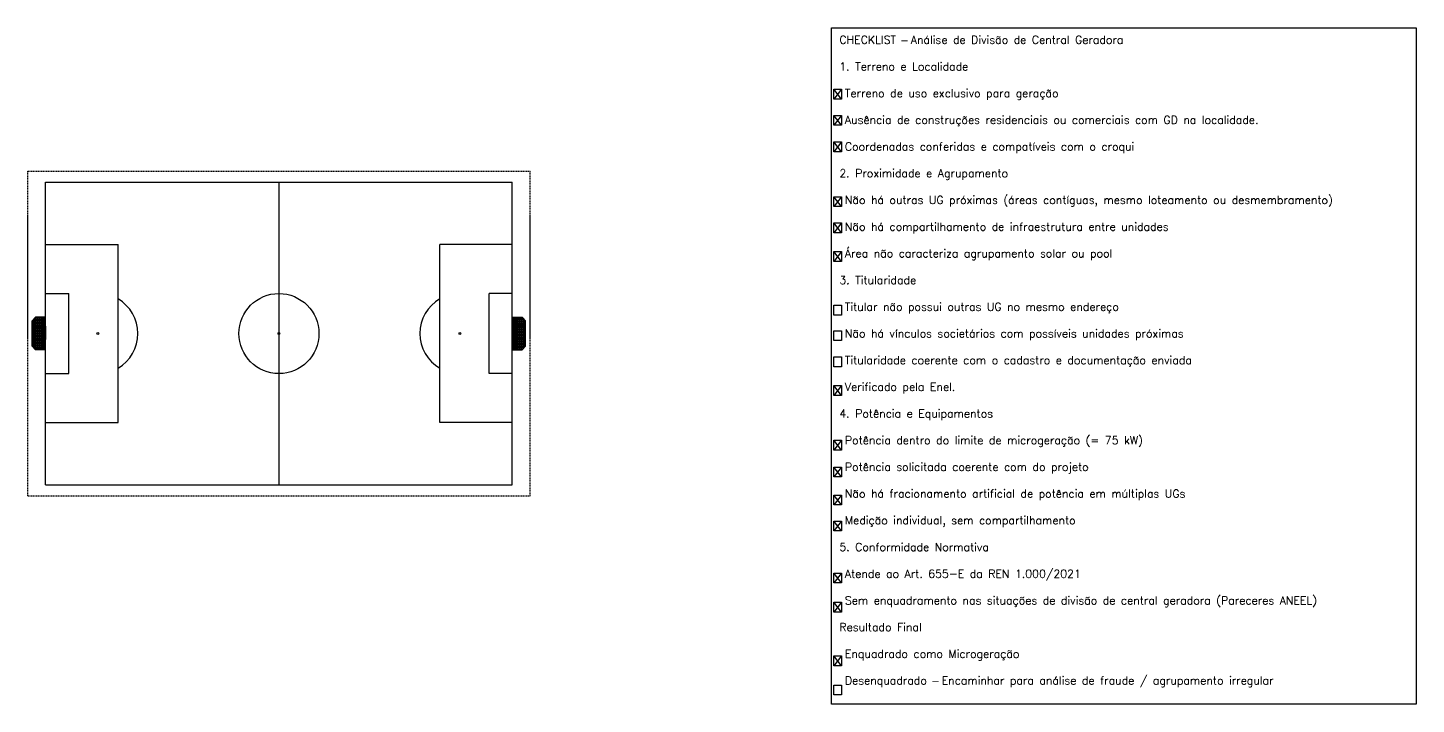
# Model space of a CAD drawing. Header units: millimetres. Extents: x 834033 to 836936, y 7531751 to 7534076.
# Drawn here: x 835036.6 to 835349, y 7532679.4 to 7532831.5 of the extents above; entities that cross this region are included whole.
import ezdxf

# ---------------------------------------------------------------- set-up
doc = ezdxf.new("R2010")
doc.units = ezdxf.units.MM
doc.linetypes.add('TRAZOS2', pattern=[0.375, 0.25, -0.125])
doc.layers.add('A_EUIPAMENTOS', color=2, linetype='Continuous')
doc.styles.add('ROMANS', font='ROMANS.shx', dxfattribs={"height": 1.8})

# ---------------------------------------------------------------- blocks, each defined once
blk = doc.blocks.new('campo_futebol')
at = {"linetype": 'TRAZOS2'}
for p, q in [((-56.67, -36.4), (-56.67, 36.6)), ((-56.67, 36.6), (56.33, 36.6)), ((56.33, -36.4), (56.33, 36.6)), ((-56.67, -36.4), (56.33, -36.4))]:
    blk.add_line(p, q, dxfattribs=at)
at = {"linetype": 'ByBlock'}
for p, q in [((-52.67, 34.1), (52.33, 34.1)), ((-52.67, -33.9), (-52.67, 34.1)), ((52.33, -33.9), (52.33, 34.1)), ((-52.67, 20.1), (-36.37, 20.1)), ((-36.37, -19.9), (-36.37, 20.1)), ((52.33, 20.1), (36.03, 20.1)), ((36.03, -19.9), (36.03, 20.1)), ((-52.67, 9.1), (-47.47, 9.1)), ((-47.47, -8.9), (-47.47, 9.1)), ((47.13, -8.9), (47.13, 9.1)), ((52.33, 9.1), (47.13, 9.1)), ((-55.47, -2.97), (-55.47, 3.17)), ((-55.4, 3.25), (-52.67, 3.25)), ((-55.2, 3.46), (-55.2, -3.27)), ((-52.67, 3.55), (-55.13, 3.55)), ((-54.93, -3.56), (-54.93, 3.76)), ((-54.66, 3.76), (-54.66, -3.56)), ((-54.39, -3.56), (-54.39, 3.76)), ((-54.12, 3.76), (-54.12, -3.56)), ((-53.85, -3.56), (-53.85, 3.76)), ((-53.58, 3.76), (-53.58, -3.56)), ((-53.31, -3.56), (-53.31, 3.76)), ((-53.04, 3.76), (-53.04, -3.56)), ((-52.77, 1.45), (-52.77, 3.76)), ((52.33, 3.55), (54.78, 3.55)), ((55.05, 3.25), (52.33, 3.25)), ((52.43, 1.45), (52.43, 3.76)), ((52.7, 3.76), (52.7, -3.56)), ((52.97, -3.56), (52.97, 3.76)), ((53.24, 3.76), (53.24, -3.56)), ((53.51, -3.56), (53.51, 3.76)), ((53.78, 3.76), (53.78, -3.56)), ((54.05, -3.56), (54.05, 3.76)), ((54.32, 3.76), (54.32, -3.56)), ((54.59, -3.56), (54.59, 3.76)), ((54.86, 3.46), (54.86, -3.27)), ((55.13, -2.97), (55.13, 3.17)), ((-52.67, 2.95), (-55.67, 2.95)), ((-55.67, -2.75), (-55.67, 2.95)), ((-55.67, 2.65), (-52.67, 2.65)), ((-52.67, 2.35), (-55.67, 2.35)), ((-55.67, 2.05), (-52.67, 2.05)), ((-55.67, 1.75), (-52.67, 1.75)), ((-55.67, 1.45), (-52.67, 1.45)), ((-52.67, 1.15), (-55.67, 1.15)), ((-55.67, 0.85), (-52.67, 0.85)), ((-52.67, 0.55), (-55.67, 0.55)), ((-55.67, 0.25), (-52.67, 0.25)), ((-52.77, 1.75), (-52.67, 1.75)), ((-52.77, 1.15), (-52.77, 1.45)), ((-52.67, 1.45), (-52.77, 1.45)), ((-52.77, 0.85), (-52.77, 1.15)), ((-52.67, 1.15), (-52.77, 1.15)), ((-52.77, 0.55), (-52.77, 0.85)), ((-52.67, 0.85), (-52.77, 0.85)), ((-52.77, 0.25), (-52.77, 0.55)), ((-52.67, 0.55), (-52.77, 0.55)), ((-52.77, -0.05), (-52.77, 0.25)), ((-52.67, 0.25), (-52.77, 0.25)), ((-52.67, 1.75), (-52.67, 1.45)), ((-52.67, 1.45), (-52.67, 1.15)), ((-52.67, 1.15), (-52.67, 0.85)), ((-52.67, 0.85), (-52.67, 0.55)), ((-52.67, 0.55), (-52.67, 0.25)), ((-52.67, 0.25), (-52.67, -0.05)), ((52.33, 2.95), (55.33, 2.95)), ((55.33, 2.65), (52.33, 2.65)), ((52.33, 2.35), (55.33, 2.35)), ((55.33, 2.05), (52.33, 2.05)), ((52.43, 1.75), (52.33, 1.75)), ((52.33, 1.75), (52.33, 1.45)), ((55.33, 1.75), (52.33, 1.75)), ((52.33, 1.45), (52.43, 1.45)), ((52.33, 1.45), (52.33, 1.15)), ((55.33, 1.45), (52.33, 1.45)), ((52.33, 1.15), (52.43, 1.15)), ((52.33, 1.15), (52.33, 0.85)), ((52.33, 1.15), (55.33, 1.15)), ((52.33, 0.85), (52.43, 0.85)), ((52.33, 0.85), (52.33, 0.55)), ((55.33, 0.85), (52.33, 0.85)), ((52.33, 0.55), (52.43, 0.55)), ((52.33, 0.55), (52.33, 0.25)), ((52.33, 0.55), (55.33, 0.55)), ((52.33, 0.25), (52.43, 0.25)), ((52.33, 0.25), (52.33, -0.05)), ((55.33, 0.25), (52.33, 0.25)), ((52.43, 1.15), (52.43, 1.45)), ((52.43, 0.85), (52.43, 1.15)), ((52.43, 0.55), (52.43, 0.85)), ((52.43, 0.25), (52.43, 0.55)), ((52.43, -0.05), (52.43, 0.25)), ((55.33, -2.75), (55.33, 2.95)), ((-52.67, -0.05), (-55.67, -0.05)), ((-55.67, -0.35), (-52.67, -0.35)), ((-52.67, -0.65), (-55.67, -0.65)), ((-55.67, -0.95), (-52.67, -0.95)), ((-55.67, -1.25), (-52.67, -1.25)), ((-52.67, -1.55), (-55.67, -1.55)), ((-55.67, -1.85), (-52.67, -1.85)), ((-52.67, -2.15), (-55.67, -2.15)), ((-55.67, -2.45), (-52.67, -2.45)), ((-52.67, -2.75), (-55.67, -2.75)), ((-55.4, -3.05), (-52.67, -3.05)), ((-52.77, -0.35), (-52.77, -0.05)), ((-52.67, -0.05), (-52.77, -0.05)), ((-52.77, -0.65), (-52.77, -0.35)), ((-52.67, -0.35), (-52.77, -0.35)), ((-52.77, -0.95), (-52.77, -0.65)), ((-52.67, -0.65), (-52.77, -0.65)), ((-52.77, -3.56), (-52.77, -0.95)), ((-52.67, -0.95), (-52.77, -0.95)), ((-52.67, -1.25), (-52.77, -1.25)), ((-52.67, -0.05), (-52.67, -0.35)), ((-52.67, -0.35), (-52.67, -0.65)), ((-52.67, -0.65), (-52.67, -0.95)), ((-52.67, -0.95), (-52.67, -1.25)), ((52.33, -0.05), (52.43, -0.05)), ((52.33, -0.05), (52.33, -0.35)), ((52.33, -0.05), (55.33, -0.05)), ((52.33, -0.35), (52.43, -0.35)), ((52.33, -0.35), (52.33, -0.65)), ((55.33, -0.35), (52.33, -0.35)), ((52.33, -0.65), (52.43, -0.65)), ((52.33, -0.65), (52.33, -0.95)), ((52.33, -0.65), (55.33, -0.65)), ((52.33, -0.95), (52.43, -0.95)), ((52.33, -0.95), (52.33, -1.25)), ((55.33, -0.95), (52.33, -0.95)), ((52.33, -1.25), (52.43, -1.25)), ((55.33, -1.25), (52.33, -1.25)), ((52.33, -1.55), (55.33, -1.55)), ((55.33, -1.85), (52.33, -1.85)), ((52.33, -2.15), (55.33, -2.15)), ((55.33, -2.45), (52.33, -2.45)), ((52.33, -2.75), (55.33, -2.75)), ((55.05, -3.05), (52.33, -3.05)), ((52.43, -0.35), (52.43, -0.05)), ((52.43, -0.65), (52.43, -0.35)), ((52.43, -0.95), (52.43, -0.65)), ((52.43, -3.56), (52.43, -0.95)), ((-52.67, -3.35), (-55.13, -3.35)), ((52.33, -3.35), (54.78, -3.35)), ((-52.67, -8.9), (-47.47, -8.9)), ((52.33, -8.9), (47.13, -8.9)), ((-52.67, -19.9), (-36.37, -19.9)), ((52.33, -19.9), (36.03, -19.9)), ((-52.67, -33.9), (52.33, -33.9))]:
    blk.add_line(p, q, dxfattribs=at)
for p, q in [((-0.17, 34.1), (-0.17, -33.9)), ((-54.93, 3.76), (-55.67, 2.95)), ((-52.67, 3.76), (-54.93, 3.76)), ((52.33, 3.76), (54.59, 3.76)), ((54.59, 3.76), (55.33, 2.95)), ((-54.93, -3.56), (-55.67, -2.75)), ((54.59, -3.56), (55.33, -2.75)), ((-52.67, -3.56), (-54.93, -3.56)), ((52.33, -3.56), (54.59, -3.56))]:
    blk.add_line(p, q)
for centre, radius in [((-0.17, 0.1), 9), ((-40.9, 0.1), 0.2), ((-0.17, 0.1), 0.2), ((40.55, 0.1), 0.2)]:
    blk.add_circle(centre, radius)
for centre, start, end in [((-40.9, 0.1), 300.2129, 59.7871), ((40.55, 0.1), 120.2129, 239.7871)]:
    blk.add_arc(centre, 9, start, end)

msp = doc.modelspace()

# ---------------------------------------------------------------- linework, layer by layer
at = {"color": 1}
for p, q in [((835219.686, 7532817.646), (835217.945, 7532815.44)), ((835219.686, 7532815.44), (835217.945, 7532817.646)), ((835219.686, 7532811.776), (835217.945, 7532809.57)), ((835219.686, 7532809.57), (835217.945, 7532811.776)), ((835219.686, 7532805.81), (835217.945, 7532803.604)), ((835219.686, 7532803.604), (835217.945, 7532805.81)), ((835219.686, 7532793.467), (835217.945, 7532791.261)), ((835219.686, 7532791.261), (835217.945, 7532793.467)), ((835219.686, 7532787.598), (835217.945, 7532785.392)), ((835219.686, 7532785.392), (835217.945, 7532787.598)), ((835219.686, 7532781.168), (835217.945, 7532778.962)), ((835219.686, 7532778.962), (835217.945, 7532781.168)), ((835219.686, 7532751.016), (835217.945, 7532748.81)), ((835219.686, 7532748.81), (835217.945, 7532751.016)), ((835219.686, 7532738.725), (835217.945, 7532736.519)), ((835219.686, 7532736.519), (835217.945, 7532738.725)), ((835219.686, 7532732.71), (835217.945, 7532730.504)), ((835219.686, 7532730.504), (835217.945, 7532732.71)), ((835219.686, 7532726.432), (835217.945, 7532724.226)), ((835219.686, 7532724.226), (835217.945, 7532726.432)), ((835219.686, 7532720.563), (835217.945, 7532718.357)), ((835219.686, 7532718.357), (835217.945, 7532720.563)), ((835219.686, 7532708.872), (835217.945, 7532706.666)), ((835219.686, 7532706.666), (835217.945, 7532708.872)), ((835219.686, 7532702.32), (835217.945, 7532700.114)), ((835219.686, 7532700.114), (835217.945, 7532702.32)), ((835219.686, 7532690.249), (835217.945, 7532688.043)), ((835219.686, 7532688.043), (835217.945, 7532690.249))]:
    msp.add_line(p, q, dxfattribs=at)
for points in [[(835217.437, 7532679.406), (835217.437, 7532831.463), (835349.008, 7532831.463), (835349.008, 7532679.406)], [(835217.945, 7532815.44), (835217.945, 7532817.646), (835219.686, 7532817.646), (835219.686, 7532815.44)], [(835217.945, 7532809.57), (835217.945, 7532811.776), (835219.686, 7532811.776), (835219.686, 7532809.57)], [(835217.945, 7532803.604), (835217.945, 7532805.81), (835219.686, 7532805.81), (835219.686, 7532803.604)], [(835217.945, 7532791.261), (835217.945, 7532793.467), (835219.686, 7532793.467), (835219.686, 7532791.261)], [(835217.945, 7532785.392), (835217.945, 7532787.598), (835219.686, 7532787.598), (835219.686, 7532785.392)], [(835217.945, 7532778.962), (835217.945, 7532781.168), (835219.686, 7532781.168), (835219.686, 7532778.962)], [(835217.945, 7532766.867), (835217.945, 7532769.073), (835219.686, 7532769.073), (835219.686, 7532766.867)], [(835217.945, 7532761.143), (835217.945, 7532763.349), (835219.686, 7532763.349), (835219.686, 7532761.143)], [(835217.945, 7532755.273), (835217.945, 7532757.479), (835219.686, 7532757.479), (835219.686, 7532755.273)], [(835217.945, 7532748.81), (835217.945, 7532751.016), (835219.686, 7532751.016), (835219.686, 7532748.81)], [(835217.945, 7532736.519), (835217.945, 7532738.725), (835219.686, 7532738.725), (835219.686, 7532736.519)], [(835217.945, 7532730.504), (835217.945, 7532732.71), (835219.686, 7532732.71), (835219.686, 7532730.504)], [(835217.945, 7532724.226), (835217.945, 7532726.432), (835219.686, 7532726.432), (835219.686, 7532724.226)], [(835217.945, 7532718.357), (835217.945, 7532720.563), (835219.686, 7532720.563), (835219.686, 7532718.357)], [(835217.945, 7532706.666), (835217.945, 7532708.872), (835219.686, 7532708.872), (835219.686, 7532706.666)], [(835217.945, 7532700.114), (835217.945, 7532702.32), (835219.686, 7532702.32), (835219.686, 7532700.114)], [(835217.945, 7532688.043), (835217.945, 7532690.249), (835219.686, 7532690.249), (835219.686, 7532688.043)], [(835217.945, 7532681.494), (835217.945, 7532683.7), (835219.686, 7532683.7), (835219.686, 7532681.494)]]:
    msp.add_lwpolyline(points, close=True)

# ---------------------------------------------------------------- block references
msp.add_blockref('campo_futebol', (835093.306, 7532762.629))

# ---------------------------------------------------------------- texts
at = {"layer": 'A_EUIPAMENTOS', "insert": (835219.237, 7532829.663), "char_height": 1.8, "width": 134.37, "attachment_point": 1, "style": 'ROMANS'}
msp.add_mtext('CHECKLIST {\\fArial|b0|i0|c0|p34;– }Análise de Divisão de Central Geradora^J^J1. Terreno e Localidade^J^J Terreno de uso exclusivo para geração^J^J Ausência de construções residenciais ou comerciais com GD na localidade.^J^J Coordenadas conferidas e compatíveis com o croqui^J^J2. Proximidade e Agrupamento^J^J Não há outras UG próximas (áreas contíguas, mesmo loteamento ou desmembramento)^J^J Não há compartilhamento de infraestrutura entre unidades^J^J Área não caracteriza agrupamento solar ou pool^J^J3. Titularidade^J^J Titular não possui outras UG no mesmo endereço^J^J Não há vínculos societários com possíveis unidades próximas^J^J Titularidade coerente com o cadastro e documentação enviada\\P\\P Verificado pela Enel.^J^J4. Potência e Equipamentos^J^J Potência dentro do limite de microgeração (= 75 kW)^J^J Potência solicitada coerente com do projeto\\P^J Não há fracionamento artificial de potência em múltiplas UGs^J^J Medição individual, sem compartilhamento^J^J5. Conformidade Normativa^J^J Atende ao Art. 655-E da REN 1.000/2021^J^J Sem enquadramento nas situações de divisão de central geradora (Pareceres ANEEL)^J^JResultado Final^J^J Enquadrado como Microgeração\\P^J Desenquadrado {\\fArial|b0|i0|c0|p34;– }Encaminhar para análise de fraude / agrupamento irregular', dxfattribs=at)

doc.saveas('drawing.dxf')
